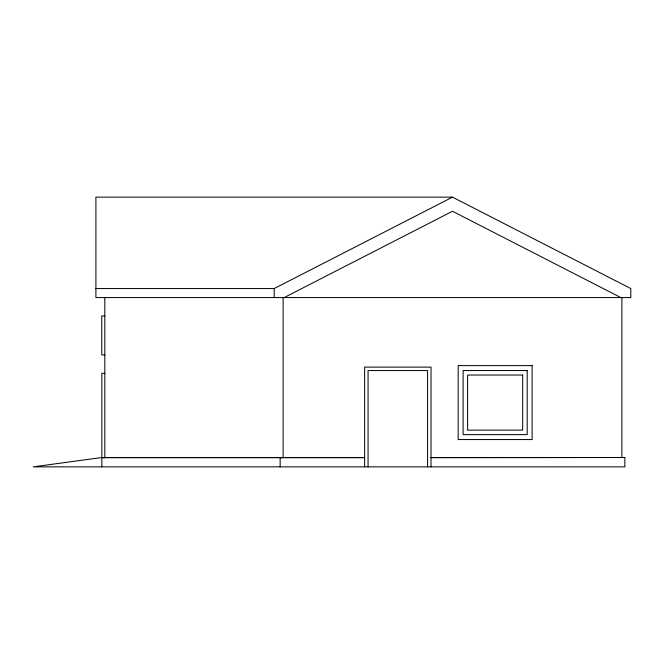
<?xml version="1.0" encoding="UTF-8"?>
<svg xmlns="http://www.w3.org/2000/svg" width="664" height="664" viewBox="0 0 664 664"><rect width="100%" height="100%" fill="white"/><g stroke="black" fill="none" stroke-linecap="round" stroke-linejoin="round"><path stroke-width="1" d="M95.906 288.558L274.207 288.558L452.499 197.142L630.8 288.558L630.8 297.572L95.906 297.572L95.906 197.142L452.499 197.142M284.175 297.572L452.499 211.26L620.832 297.572M364.627 457.504L101.849 457.504L33.2 466.858L624.857 466.858L624.857 457.504L431.019 457.504M431.019 457.704L624.857 457.504M104.821 315.939L101.758 315.939L101.758 354.925L104.821 354.925M104.821 373.317L101.849 373.317L101.849 466.858M101.849 457.704L364.627 457.704M101.849 457.504L104.821 457.704L104.821 297.572M621.886 297.572L621.886 457.704M431.019 466.858L431.019 367.117L364.627 367.117L364.627 466.858M427.583 466.858L427.583 370.545L368.063 370.545L368.063 466.858M283.121 297.572L283.121 457.704L280.15 457.504L280.15 466.858M274.207 288.558L274.207 297.572M532.121 365.615L458.177 365.615L458.177 439.551L532.121 439.551L532.121 365.615M527.191 370.545L463.115 370.545L463.115 434.621L527.191 434.621L527.191 370.545M522.692 375.044L467.614 375.044L467.614 430.123L522.692 430.123L522.692 375.044"/></g></svg>
